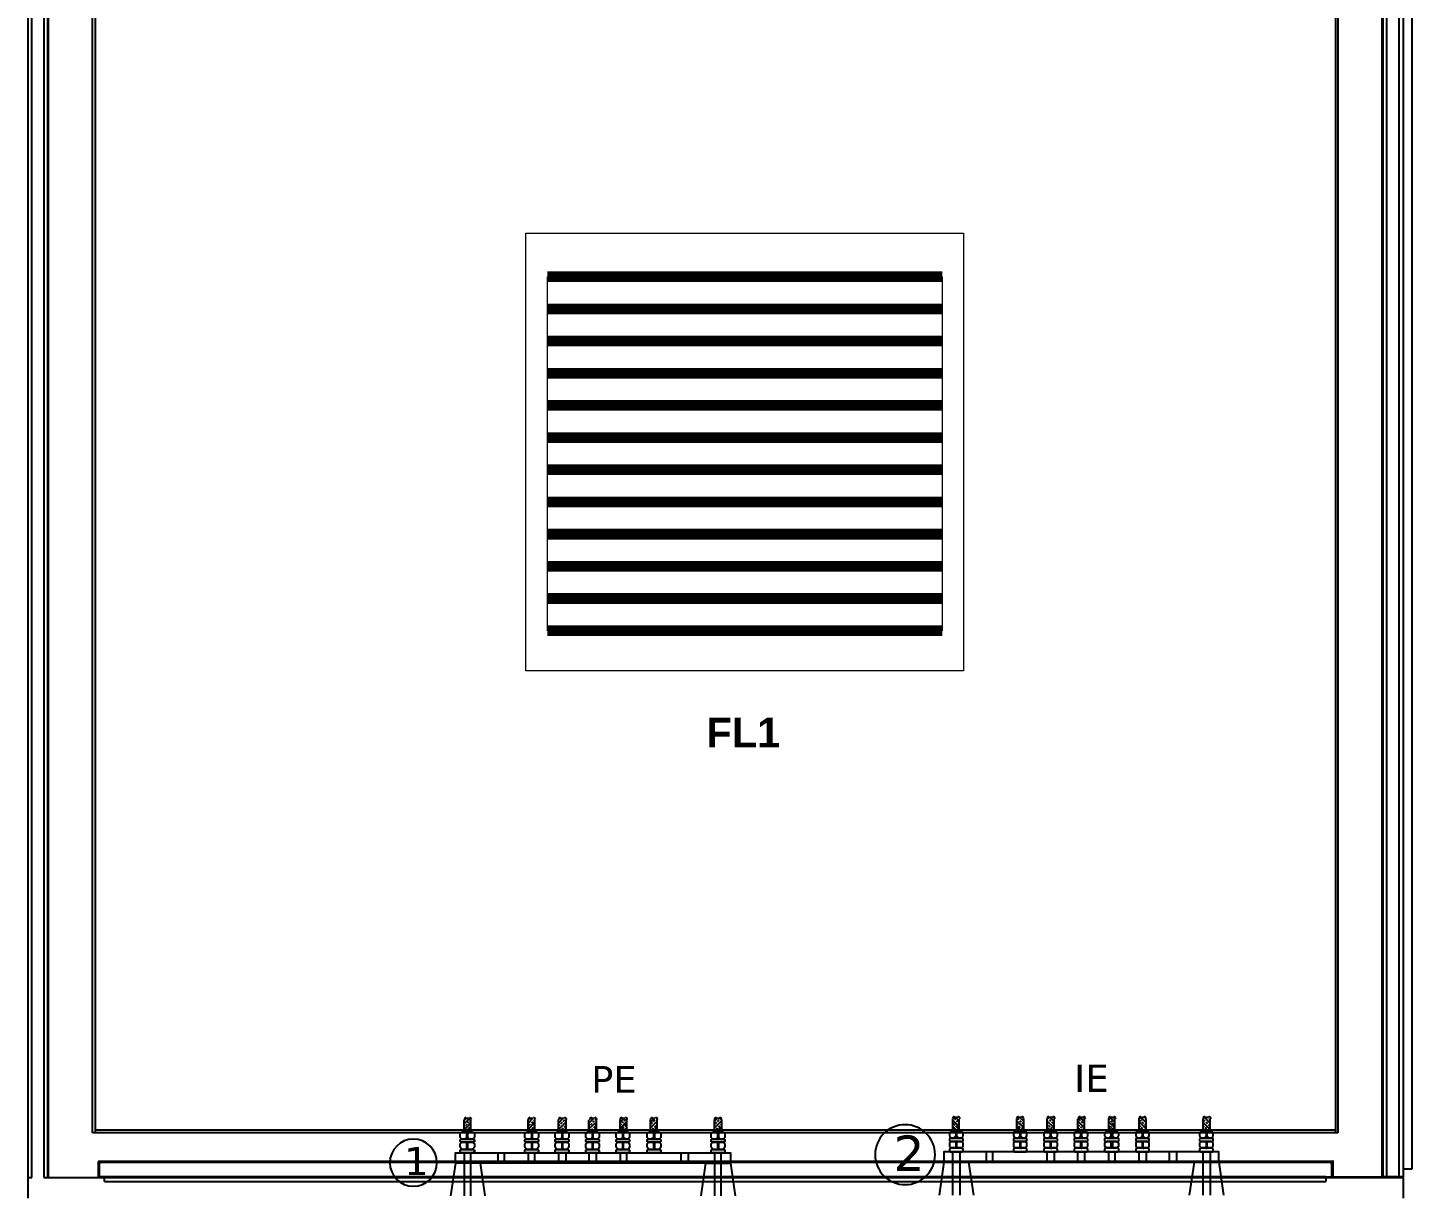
# Model space of a CAD drawing. Header units: inches. Extents: x 100535554 to 201081702, y 63708552 to 127420865.
# Drawn here: x 100541385 to 100541546.3, y 63710211.8 to 63710347.2 of the extents above; entities that cross this region are included whole.
import ezdxf

# ---------------------------------------------------------------- set-up
doc = ezdxf.new("R2010")
doc.units = ezdxf.units.IN
doc.header["$MEASUREMENT"] = 0
doc.styles.add('Arial$101H0', font='arialbd.ttf')
doc.styles.add('Verdana$001H0', font='verdana.ttf')

msp = doc.modelspace()

# ---------------------------------------------------------------- linework, layer by layer
at = {"color": 7, "linetype": 'Continuous', "lineweight": -2, "true_color": 0x000007}
for p, q in [((100541384.968, 63710611.428), (100541384.968, 63710210.769)), ((100541545.25, 63710213.283), (100541545.25, 63710611.428)), ((100541385.434, 63710213.19), (100541385.434, 63710609.007)), ((100541386.831, 63710609.007), (100541386.831, 63710213.19)), ((100541387.296, 63710213.19), (100541387.296, 63710609.007)), ((100541387.389, 63710213.19), (100541387.389, 63710609.007)), ((100541542.736, 63710609.007), (100541542.736, 63710213.283)), ((100541542.829, 63710609.007), (100541542.829, 63710213.283)), ((100541543.295, 63710213.283), (100541543.295, 63710609.007)), ((100541544.692, 63710609.007), (100541544.692, 63710213.283)), ((100541546.275, 63710214.215), (100541546.275, 63710607.982)), ((100541392.512, 63710218.406), (100541392.512, 63710603.791)), ((100541392.884, 63710218.406), (100541392.884, 63710603.791)), ((100541537.334, 63710603.791), (100541537.334, 63710218.406)), ((100541537.613, 63710603.791), (100541537.613, 63710218.406)), ((100541435.819, 63710219.43), (100541436.471, 63710220.082)), ((100541435.819, 63710218.499), (100541435.819, 63710219.896)), ((100541435.819, 63710219.803), (100541435.819, 63710219.803)), ((100541435.819, 63710218.685), (100541436.564, 63710219.523)), ((100541435.819, 63710219.058), (100541435.912, 63710219.151)), ((100541435.912, 63710219.896), (100541436.098, 63710220.082)), ((100541436.005, 63710220.082), (100541436.377, 63710220.082)), ((100541436.005, 63710219.244), (100541436.191, 63710219.43)), ((100541436.284, 63710219.523), (100541436.377, 63710219.71)), ((100541436.284, 63710218.871), (100541436.471, 63710219.058)), ((100541436.471, 63710219.803), (100541436.564, 63710219.896)), ((100541436.564, 63710219.896), (100541436.564, 63710218.499)), ((100541443.269, 63710219.523), (100541443.828, 63710220.082)), ((100541443.269, 63710219.896), (100541443.456, 63710220.082)), ((100541443.269, 63710218.499), (100541443.269, 63710219.896)), ((100541443.269, 63710218.778), (100541444.014, 63710219.616)), ((100541443.269, 63710219.151), (100541443.269, 63710219.151)), ((100541443.362, 63710219.244), (100541443.549, 63710219.43)), ((100541443.456, 63710220.082), (100541443.828, 63710220.082)), ((100541443.642, 63710219.523), (100541443.828, 63710219.71)), ((100541443.735, 63710218.871), (100541443.921, 63710219.058)), ((100541443.921, 63710219.803), (100541444.014, 63710219.896)), ((100541444.014, 63710219.896), (100541444.014, 63710218.499)), ((100541444.014, 63710219.151), (100541444.014, 63710219.244)), ((100541446.808, 63710219.523), (100541447.367, 63710220.082)), ((100541446.808, 63710219.896), (100541446.902, 63710219.989)), ((100541446.808, 63710218.499), (100541446.808, 63710219.896)), ((100541446.808, 63710218.778), (100541447.647, 63710219.616)), ((100541446.808, 63710219.151), (100541446.995, 63710219.337)), ((100541446.995, 63710220.082), (100541446.995, 63710220.082)), ((100541446.995, 63710220.082), (100541447.46, 63710220.082)), ((100541447.088, 63710219.43), (100541447.274, 63710219.616)), ((100541447.181, 63710218.778), (100541447.367, 63710218.965)), ((100541447.367, 63710219.71), (100541447.553, 63710219.896)), ((100541447.46, 63710219.058), (100541447.647, 63710219.244)), ((100541447.647, 63710219.896), (100541447.647, 63710218.499)), ((100541450.347, 63710219.523), (100541450.906, 63710220.082)), ((100541450.347, 63710218.499), (100541450.347, 63710219.896)), ((100541450.347, 63710218.871), (100541451.186, 63710219.616)), ((100541450.347, 63710219.244), (100541450.441, 63710219.244)), ((100541450.441, 63710219.989), (100541450.534, 63710220.082)), ((100541450.534, 63710219.337), (100541450.72, 63710219.523)), ((100541450.627, 63710220.082), (100541450.999, 63710220.082)), ((100541450.72, 63710218.499), (100541451.186, 63710218.965)), ((100541450.813, 63710219.616), (100541450.999, 63710219.803)), ((100541450.906, 63710218.965), (100541451.093, 63710219.151)), ((100541451.093, 63710219.896), (100541451.186, 63710219.989)), ((100541451.093, 63710219.244), (100541451.186, 63710219.337)), ((100541451.186, 63710219.896), (100541451.186, 63710218.499)), ((100541453.98, 63710219.616), (100541454.445, 63710220.082)), ((100541453.98, 63710219.989), (100541454.073, 63710220.082)), ((100541453.98, 63710218.499), (100541453.98, 63710219.896)), ((100541453.98, 63710218.871), (100541454.725, 63710219.71)), ((100541453.98, 63710219.244), (100541454.166, 63710219.43)), ((100541454.166, 63710220.082), (100541454.538, 63710220.082)), ((100541454.259, 63710219.523), (100541454.352, 63710219.71)), ((100541454.259, 63710218.871), (100541454.445, 63710219.058)), ((100541454.259, 63710218.499), (100541454.725, 63710218.965)), ((100541454.445, 63710219.803), (100541454.632, 63710219.989)), ((100541454.538, 63710219.151), (100541454.725, 63710219.337)), ((100541454.725, 63710219.896), (100541454.725, 63710218.499)), ((100541457.519, 63710219.616), (100541457.984, 63710220.082)), ((100541457.519, 63710218.499), (100541457.519, 63710219.896)), ((100541457.519, 63710218.965), (100541458.264, 63710219.71)), ((100541457.519, 63710219.244), (100541457.519, 63710219.337)), ((100541457.612, 63710219.43), (100541457.798, 63710219.616)), ((100541457.705, 63710220.082), (100541458.078, 63710220.082)), ((100541457.705, 63710218.778), (100541457.891, 63710218.965)), ((100541457.798, 63710218.499), (100541458.264, 63710219.058)), ((100541457.891, 63710219.71), (100541458.078, 63710219.896)), ((100541457.984, 63710219.058), (100541458.171, 63710219.244)), ((100541458.171, 63710219.989), (100541458.264, 63710219.989)), ((100541458.264, 63710219.896), (100541458.264, 63710218.499)), ((100541458.264, 63710219.337), (100541458.264, 63710219.337)), ((100541464.969, 63710219.71), (100541465.342, 63710220.082)), ((100541464.969, 63710218.499), (100541464.969, 63710219.896)), ((100541464.969, 63710218.965), (100541465.808, 63710219.803)), ((100541464.969, 63710219.337), (100541464.969, 63710219.337)), ((100541465.063, 63710219.43), (100541465.249, 63710219.616)), ((100541465.156, 63710220.082), (100541465.528, 63710220.082)), ((100541465.156, 63710218.499), (100541465.808, 63710219.058)), ((100541465.156, 63710218.778), (100541465.342, 63710218.965)), ((100541465.342, 63710219.71), (100541465.528, 63710219.896)), ((100541465.435, 63710219.058), (100541465.621, 63710219.244)), ((100541465.621, 63710219.989), (100541465.714, 63710220.082)), ((100541465.714, 63710219.337), (100541465.808, 63710219.43)), ((100541465.808, 63710219.896), (100541465.808, 63710218.499)), ((100541492.723, 63710219.989), (100541492.723, 63710218.592)), ((100541493.468, 63710219.058), (100541492.723, 63710219.896)), ((100541493.282, 63710218.592), (100541492.723, 63710219.151)), ((100541493.003, 63710219.244), (100541492.816, 63710219.43)), ((100541493.282, 63710220.175), (100541492.909, 63710220.175)), ((100541493.096, 63710219.896), (100541492.909, 63710220.082)), ((100541493.468, 63710219.803), (100541493.096, 63710220.175)), ((100541493.282, 63710219.616), (100541493.189, 63710219.803)), ((100541493.468, 63710219.43), (100541493.375, 63710219.523)), ((100541493.468, 63710218.592), (100541493.468, 63710219.989)), ((100541500.174, 63710219.989), (100541500.174, 63710218.592)), ((100541501.012, 63710219.058), (100541500.174, 63710219.803)), ((100541500.36, 63710219.244), (100541500.174, 63710219.43)), ((100541500.733, 63710218.592), (100541500.174, 63710219.151)), ((100541500.453, 63710219.896), (100541500.267, 63710220.082)), ((100541500.733, 63710220.175), (100541500.36, 63710220.175)), ((100541500.639, 63710218.965), (100541500.453, 63710219.151)), ((100541501.012, 63710219.71), (100541500.546, 63710220.175)), ((100541500.733, 63710219.616), (100541500.546, 63710219.803)), ((100541500.919, 63710218.778), (100541500.733, 63710218.965)), ((100541501.012, 63710219.43), (100541500.826, 63710219.523)), ((100541501.012, 63710218.592), (100541501.012, 63710219.989)), ((100541503.713, 63710219.989), (100541503.713, 63710218.592)), ((100541504.551, 63710218.965), (100541503.713, 63710219.803)), ((100541503.806, 63710219.337), (100541503.713, 63710219.43)), ((100541504.272, 63710218.592), (100541503.713, 63710219.058)), ((100541503.899, 63710219.989), (100541503.806, 63710220.082)), ((100541504.365, 63710220.175), (100541503.899, 63710220.175)), ((100541504.085, 63710219.058), (100541503.899, 63710219.244)), ((100541504.179, 63710219.71), (100541503.992, 63710219.896)), ((100541504.551, 63710219.71), (100541504.085, 63710220.175)), ((100541504.365, 63710218.871), (100541504.179, 63710218.965)), ((100541504.458, 63710219.43), (100541504.272, 63710219.616)), ((100541504.551, 63710220.082), (100541504.458, 63710220.175)), ((100541504.551, 63710218.592), (100541504.551, 63710219.989)), ((100541504.551, 63710219.337), (100541504.551, 63710219.337)), ((100541507.252, 63710219.989), (100541507.252, 63710218.592)), ((100541508.09, 63710218.965), (100541507.252, 63710219.803)), ((100541507.718, 63710218.592), (100541507.252, 63710219.058)), ((100541507.345, 63710220.082), (100541507.345, 63710220.082)), ((100541507.531, 63710219.151), (100541507.345, 63710219.337)), ((100541507.624, 63710219.803), (100541507.438, 63710219.989)), ((100541508.09, 63710219.71), (100541507.531, 63710220.175)), ((100541507.904, 63710220.175), (100541507.531, 63710220.175)), ((100541507.811, 63710218.965), (100541507.624, 63710219.058)), ((100541507.904, 63710219.523), (100541507.718, 63710219.71)), ((100541507.997, 63710220.175), (100541507.904, 63710220.175)), ((100541508.09, 63710219.337), (100541507.997, 63710219.43)), ((100541508.09, 63710219.989), (100541508.09, 63710220.082)), ((100541508.09, 63710218.592), (100541508.09, 63710219.989)), ((100541511.07, 63710219.896), (100541510.884, 63710220.082)), ((100541510.884, 63710219.989), (100541510.884, 63710218.592)), ((100541511.629, 63710218.965), (100541510.884, 63710219.71)), ((100541510.977, 63710219.244), (100541510.884, 63710219.337)), ((100541511.257, 63710218.592), (100541510.884, 63710219.058)), ((100541511.629, 63710219.616), (100541511.07, 63710220.175)), ((100541511.443, 63710220.175), (100541511.07, 63710220.175)), ((100541511.257, 63710218.965), (100541511.07, 63710219.151)), ((100541511.35, 63710219.616), (100541511.164, 63710219.803)), ((100541511.536, 63710219.337), (100541511.35, 63710219.523)), ((100541511.443, 63710218.778), (100541511.35, 63710218.965)), ((100541511.629, 63710219.989), (100541511.443, 63710220.175)), ((100541511.629, 63710218.592), (100541511.629, 63710219.989)), ((100541514.516, 63710219.989), (100541514.423, 63710220.082)), ((100541514.423, 63710219.989), (100541514.423, 63710218.592)), ((100541515.261, 63710218.871), (100541514.423, 63710219.71)), ((100541514.796, 63710218.592), (100541514.423, 63710218.965)), ((100541514.609, 63710219.058), (100541514.516, 63710219.244)), ((100541515.261, 63710219.616), (100541514.609, 63710220.175)), ((100541514.982, 63710220.175), (100541514.609, 63710220.175)), ((100541514.703, 63710219.71), (100541514.609, 63710219.896)), ((100541514.889, 63710218.871), (100541514.703, 63710218.965)), ((100541514.982, 63710219.43), (100541514.796, 63710219.616)), ((100541515.075, 63710220.082), (100541514.982, 63710220.175)), ((100541515.261, 63710219.244), (100541515.075, 63710219.337)), ((100541515.261, 63710219.989), (100541515.168, 63710219.989)), ((100541515.261, 63710218.592), (100541515.261, 63710219.989)), ((100541521.874, 63710219.989), (100541521.874, 63710218.592)), ((100541522.712, 63710218.778), (100541521.874, 63710219.616)), ((100541522.06, 63710219.058), (100541521.874, 63710219.244)), ((100541522.153, 63710219.71), (100541521.967, 63710219.896)), ((100541522.712, 63710219.523), (100541522.06, 63710220.175)), ((100541522.526, 63710220.175), (100541522.06, 63710220.175)), ((100541522.34, 63710218.871), (100541522.153, 63710218.965)), ((100541522.433, 63710219.43), (100541522.246, 63710219.616)), ((100541522.526, 63710220.082), (100541522.34, 63710220.175)), ((100541522.712, 63710219.151), (100541522.526, 63710219.337)), ((100541522.712, 63710219.896), (100541522.619, 63710219.989)), ((100541522.712, 63710218.592), (100541522.712, 63710219.989)), ((100541393.909, 63710218.406), (100541392.512, 63710218.406)), ((100541537.334, 63710218.685), (100541392.884, 63710218.685)), ((100541536.216, 63710218.406), (100541393.909, 63710218.406)), ((100541435.353, 63710218.313), (100541435.539, 63710218.499)), ((100541435.353, 63710217.847), (100541435.353, 63710218.313)), ((100541435.539, 63710217.661), (100541435.353, 63710217.847)), ((100541435.539, 63710218.499), (100541436.75, 63710218.499)), ((100541436.75, 63710217.661), (100541435.539, 63710217.661)), ((100541435.912, 63710218.499), (100541436.005, 63710218.592)), ((100541435.912, 63710218.499), (100541436.098, 63710218.313)), ((100541435.912, 63710217.661), (100541436.098, 63710217.847)), ((100541436.098, 63710218.685), (100541436.284, 63710218.778)), ((100541436.098, 63710218.499), (100541436.098, 63710217.661)), ((100541436.098, 63710217.288), (100541436.098, 63710216.45)), ((100541436.191, 63710218.499), (100541436.191, 63710217.661)), ((100541436.471, 63710218.499), (100541436.191, 63710218.313)), ((100541436.471, 63710217.661), (100541436.191, 63710217.847)), ((100541436.191, 63710217.288), (100541436.191, 63710216.45)), ((100541436.284, 63710218.499), (100541436.564, 63710218.778)), ((100541436.75, 63710218.499), (100541437.029, 63710218.313)), ((100541437.029, 63710217.847), (100541436.75, 63710217.661)), ((100541437.029, 63710218.313), (100541437.029, 63710217.847)), ((100541442.897, 63710218.313), (100541443.083, 63710218.499)), ((100541442.897, 63710217.847), (100541442.897, 63710218.313)), ((100541443.083, 63710217.661), (100541442.897, 63710217.847)), ((100541443.083, 63710218.499), (100541444.294, 63710218.499)), ((100541444.294, 63710217.661), (100541443.083, 63710217.661)), ((100541443.362, 63710218.499), (100541443.362, 63710218.592)), ((100541443.456, 63710218.685), (100541443.642, 63710218.778)), ((100541443.456, 63710218.499), (100541443.642, 63710218.313)), ((100541443.456, 63710217.661), (100541443.642, 63710217.847)), ((100541443.642, 63710218.499), (100541444.014, 63710218.871)), ((100541443.642, 63710218.499), (100541443.642, 63710217.661)), ((100541443.642, 63710217.288), (100541443.642, 63710216.45)), ((100541443.735, 63710218.499), (100541443.735, 63710217.661)), ((100541443.921, 63710218.499), (100541443.735, 63710218.313)), ((100541443.921, 63710217.661), (100541443.735, 63710217.847)), ((100541443.735, 63710217.288), (100541443.735, 63710216.45)), ((100541444.294, 63710218.499), (100541444.48, 63710218.313)), ((100541444.48, 63710217.847), (100541444.294, 63710217.661)), ((100541444.48, 63710218.313), (100541444.48, 63710217.847)), ((100541446.436, 63710218.313), (100541446.622, 63710218.499)), ((100541446.436, 63710217.847), (100541446.436, 63710218.313)), ((100541446.622, 63710217.661), (100541446.436, 63710217.847)), ((100541446.622, 63710218.499), (100541447.833, 63710218.499)), ((100541447.833, 63710217.661), (100541446.622, 63710217.661)), ((100541446.902, 63710218.592), (100541447.088, 63710218.685)), ((100541446.995, 63710218.499), (100541447.181, 63710218.313)), ((100541446.995, 63710217.661), (100541447.181, 63710217.847)), ((100541447.181, 63710218.499), (100541447.647, 63710218.871)), ((100541447.181, 63710218.499), (100541447.181, 63710217.661)), ((100541447.181, 63710217.288), (100541447.181, 63710216.45)), ((100541447.274, 63710218.499), (100541447.274, 63710217.661)), ((100541447.46, 63710218.499), (100541447.274, 63710218.313)), ((100541447.46, 63710217.661), (100541447.274, 63710217.847)), ((100541447.274, 63710217.288), (100541447.274, 63710216.45)), ((100541447.553, 63710218.499), (100541447.647, 63710218.592)), ((100541447.833, 63710218.499), (100541448.019, 63710218.313)), ((100541448.019, 63710217.847), (100541447.833, 63710217.661)), ((100541448.019, 63710218.313), (100541448.019, 63710217.847)), ((100541449.975, 63710218.313), (100541450.161, 63710218.499)), ((100541449.975, 63710217.847), (100541449.975, 63710218.313)), ((100541450.161, 63710217.661), (100541449.975, 63710217.847)), ((100541450.161, 63710218.499), (100541451.372, 63710218.499)), ((100541451.372, 63710217.661), (100541450.161, 63710217.661)), ((100541450.347, 63710218.499), (100541450.534, 63710218.685)), ((100541450.534, 63710218.499), (100541450.72, 63710218.313)), ((100541450.534, 63710217.661), (100541450.72, 63710217.847)), ((100541450.627, 63710218.685), (100541450.813, 63710218.871)), ((100541450.72, 63710218.499), (100541450.72, 63710217.661)), ((100541450.72, 63710217.288), (100541450.72, 63710216.45)), ((100541450.813, 63710218.499), (100541450.813, 63710217.661)), ((100541450.999, 63710218.499), (100541450.813, 63710218.313)), ((100541450.999, 63710217.661), (100541450.813, 63710217.847)), ((100541450.813, 63710217.288), (100541450.813, 63710216.45)), ((100541451.093, 63710218.499), (100541451.093, 63710218.592)), ((100541451.372, 63710218.499), (100541451.558, 63710218.313)), ((100541451.558, 63710217.847), (100541451.372, 63710217.661)), ((100541451.558, 63710218.313), (100541451.558, 63710217.847)), ((100541453.514, 63710218.313), (100541453.7, 63710218.499)), ((100541453.514, 63710217.847), (100541453.514, 63710218.313)), ((100541453.7, 63710217.661), (100541453.514, 63710217.847)), ((100541453.7, 63710218.499), (100541454.911, 63710218.499)), ((100541454.911, 63710217.661), (100541453.7, 63710217.661)), ((100541453.98, 63710218.499), (100541453.98, 63710218.592)), ((100541454.073, 63710218.685), (100541454.259, 63710218.778)), ((100541454.073, 63710218.499), (100541454.259, 63710218.313)), ((100541454.073, 63710217.661), (100541454.259, 63710217.847)), ((100541454.259, 63710218.499), (100541454.259, 63710217.661)), ((100541454.259, 63710217.288), (100541454.259, 63710216.45)), ((100541454.352, 63710218.499), (100541454.352, 63710217.661)), ((100541454.632, 63710218.499), (100541454.352, 63710218.313)), ((100541454.632, 63710217.661), (100541454.352, 63710217.847)), ((100541454.352, 63710217.288), (100541454.352, 63710216.45)), ((100541454.632, 63710218.592), (100541454.725, 63710218.592)), ((100541454.911, 63710218.499), (100541455.097, 63710218.313)), ((100541455.097, 63710217.847), (100541454.911, 63710217.661)), ((100541455.097, 63710218.313), (100541455.097, 63710217.847)), ((100541457.146, 63710218.313), (100541457.332, 63710218.499)), ((100541457.146, 63710217.847), (100541457.146, 63710218.313)), ((100541457.332, 63710217.661), (100541457.146, 63710217.847)), ((100541457.332, 63710218.499), (100541458.543, 63710218.499)), ((100541458.543, 63710217.661), (100541457.332, 63710217.661)), ((100541457.519, 63710218.592), (100541457.612, 63710218.685)), ((100541457.612, 63710218.499), (100541457.891, 63710218.313)), ((100541457.612, 63710217.661), (100541457.891, 63710217.847)), ((100541457.891, 63710218.499), (100541457.891, 63710217.661)), ((100541457.891, 63710217.288), (100541457.891, 63710216.45)), ((100541457.984, 63710218.499), (100541457.984, 63710217.661)), ((100541458.171, 63710218.499), (100541457.984, 63710218.313)), ((100541458.171, 63710217.661), (100541457.984, 63710217.847)), ((100541457.984, 63710217.288), (100541457.984, 63710216.45)), ((100541458.078, 63710218.499), (100541458.264, 63710218.685)), ((100541458.543, 63710218.499), (100541458.729, 63710218.313)), ((100541458.729, 63710217.847), (100541458.543, 63710217.661)), ((100541458.729, 63710218.313), (100541458.729, 63710217.847)), ((100541464.597, 63710218.313), (100541464.783, 63710218.499)), ((100541464.597, 63710217.847), (100541464.597, 63710218.313)), ((100541464.783, 63710217.661), (100541464.597, 63710217.847)), ((100541464.783, 63710218.499), (100541465.994, 63710218.499)), ((100541465.994, 63710217.661), (100541464.783, 63710217.661)), ((100541464.969, 63710218.592), (100541465.063, 63710218.685)), ((100541465.156, 63710218.499), (100541465.342, 63710218.313)), ((100541465.156, 63710217.661), (100541465.342, 63710217.847)), ((100541465.342, 63710218.499), (100541465.342, 63710217.661)), ((100541465.342, 63710217.288), (100541465.342, 63710216.45)), ((100541465.435, 63710218.499), (100541465.435, 63710217.661)), ((100541465.621, 63710218.499), (100541465.435, 63710218.313)), ((100541465.621, 63710217.661), (100541465.435, 63710217.847)), ((100541465.435, 63710217.288), (100541465.435, 63710216.45)), ((100541465.528, 63710218.499), (100541465.714, 63710218.685)), ((100541465.994, 63710218.499), (100541466.18, 63710218.313)), ((100541466.18, 63710217.847), (100541465.994, 63710217.661)), ((100541466.18, 63710218.313), (100541466.18, 63710217.847)), ((100541492.537, 63710218.592), (100541492.351, 63710218.406)), ((100541492.351, 63710218.406), (100541492.351, 63710218.033)), ((100541492.351, 63710218.033), (100541492.537, 63710217.754)), ((100541493.748, 63710218.592), (100541492.537, 63710218.592)), ((100541492.537, 63710217.754), (100541493.748, 63710217.754)), ((100541492.909, 63710218.685), (100541492.723, 63710218.871)), ((100541492.816, 63710218.592), (100541493.096, 63710218.406)), ((100541492.816, 63710217.754), (100541493.096, 63710218.033)), ((100541493.096, 63710218.592), (100541493.096, 63710217.754)), ((100541493.096, 63710217.381), (100541493.096, 63710216.636)), ((100541493.189, 63710218.592), (100541493.189, 63710217.754)), ((100541493.375, 63710218.592), (100541493.189, 63710218.406)), ((100541493.375, 63710217.754), (100541493.189, 63710218.033)), ((100541493.189, 63710217.381), (100541493.189, 63710216.636)), ((100541493.934, 63710218.406), (100541493.748, 63710218.592)), ((100541493.748, 63710217.754), (100541493.934, 63710218.033)), ((100541493.934, 63710218.033), (100541493.934, 63710218.406)), ((100541499.988, 63710218.592), (100541499.801, 63710218.406)), ((100541499.801, 63710218.406), (100541499.801, 63710218.033)), ((100541499.801, 63710218.033), (100541499.988, 63710217.754)), ((100541501.198, 63710218.592), (100541499.988, 63710218.592)), ((100541499.988, 63710217.754), (100541501.198, 63710217.754)), ((100541500.267, 63710218.685), (100541500.174, 63710218.778)), ((100541500.36, 63710218.592), (100541500.546, 63710218.406)), ((100541500.36, 63710217.754), (100541500.546, 63710218.033)), ((100541500.546, 63710218.592), (100541500.546, 63710217.754)), ((100541500.546, 63710217.381), (100541500.546, 63710216.636)), ((100541500.639, 63710218.592), (100541500.639, 63710217.754)), ((100541500.826, 63710218.592), (100541500.639, 63710218.406)), ((100541500.826, 63710217.754), (100541500.639, 63710218.033)), ((100541500.639, 63710217.381), (100541500.639, 63710216.636)), ((100541501.385, 63710218.406), (100541501.198, 63710218.592)), ((100541501.198, 63710217.754), (100541501.385, 63710218.033)), ((100541501.385, 63710218.033), (100541501.385, 63710218.406)), ((100541503.527, 63710218.592), (100541503.34, 63710218.406)), ((100541503.34, 63710218.406), (100541503.34, 63710218.033)), ((100541503.34, 63710218.033), (100541503.527, 63710217.754)), ((100541504.737, 63710218.592), (100541503.527, 63710218.592)), ((100541503.527, 63710217.754), (100541504.737, 63710217.754)), ((100541503.899, 63710218.592), (100541503.806, 63710218.685)), ((100541503.899, 63710218.592), (100541504.085, 63710218.406)), ((100541503.899, 63710217.754), (100541504.085, 63710218.033)), ((100541504.085, 63710218.592), (100541504.085, 63710217.754)), ((100541504.085, 63710217.381), (100541504.085, 63710216.636)), ((100541504.179, 63710218.592), (100541504.179, 63710217.754)), ((100541504.365, 63710218.592), (100541504.179, 63710218.406)), ((100541504.365, 63710217.754), (100541504.179, 63710218.033)), ((100541504.179, 63710217.381), (100541504.179, 63710216.636)), ((100541504.551, 63710218.685), (100541504.458, 63710218.778)), ((100541504.924, 63710218.406), (100541504.737, 63710218.592)), ((100541504.737, 63710217.754), (100541504.924, 63710218.033)), ((100541504.924, 63710218.033), (100541504.924, 63710218.406)), ((100541507.066, 63710218.592), (100541506.879, 63710218.406)), ((100541506.879, 63710218.406), (100541506.879, 63710218.033)), ((100541506.879, 63710218.033), (100541507.066, 63710217.754)), ((100541508.276, 63710218.592), (100541507.066, 63710218.592)), ((100541507.066, 63710217.754), (100541508.276, 63710217.754)), ((100541507.438, 63710218.592), (100541507.252, 63710218.685)), ((100541507.438, 63710218.592), (100541507.624, 63710218.406)), ((100541507.438, 63710217.754), (100541507.624, 63710218.033)), ((100541507.624, 63710218.592), (100541507.624, 63710217.754)), ((100541507.624, 63710217.381), (100541507.624, 63710216.636)), ((100541507.718, 63710218.592), (100541507.718, 63710217.754)), ((100541507.904, 63710218.592), (100541507.718, 63710218.406)), ((100541507.904, 63710217.754), (100541507.718, 63710218.033)), ((100541507.718, 63710217.381), (100541507.718, 63710216.636)), ((100541508.09, 63710218.685), (100541507.904, 63710218.871)), ((100541508.463, 63710218.406), (100541508.276, 63710218.592)), ((100541508.276, 63710217.754), (100541508.463, 63710218.033)), ((100541508.463, 63710218.033), (100541508.463, 63710218.406)), ((100541510.698, 63710218.592), (100541510.418, 63710218.406)), ((100541510.418, 63710218.406), (100541510.418, 63710218.033)), ((100541510.418, 63710218.033), (100541510.698, 63710217.754)), ((100541511.815, 63710218.592), (100541510.698, 63710218.592)), ((100541510.698, 63710217.754), (100541511.815, 63710217.754)), ((100541510.884, 63710218.685), (100541510.884, 63710218.685)), ((100541510.977, 63710218.592), (100541511.164, 63710218.406)), ((100541510.977, 63710217.754), (100541511.164, 63710218.033)), ((100541511.164, 63710218.592), (100541511.164, 63710217.754)), ((100541511.164, 63710217.381), (100541511.164, 63710216.636)), ((100541511.35, 63710218.592), (100541511.35, 63710217.754)), ((100541511.536, 63710218.592), (100541511.35, 63710218.406)), ((100541511.536, 63710217.754), (100541511.35, 63710218.033)), ((100541511.35, 63710217.381), (100541511.35, 63710216.636)), ((100541511.629, 63710218.592), (100541511.536, 63710218.685)), ((100541512.095, 63710218.406), (100541511.815, 63710218.592)), ((100541511.815, 63710217.754), (100541512.095, 63710218.033)), ((100541512.095, 63710218.033), (100541512.095, 63710218.406)), ((100541514.237, 63710218.592), (100541514.051, 63710218.406)), ((100541514.051, 63710218.406), (100541514.051, 63710218.033)), ((100541514.051, 63710218.033), (100541514.237, 63710217.754)), ((100541515.448, 63710218.592), (100541514.237, 63710218.592)), ((100541514.237, 63710217.754), (100541515.448, 63710217.754)), ((100541514.423, 63710218.592), (100541514.423, 63710218.592)), ((100541514.609, 63710218.592), (100541514.796, 63710218.406)), ((100541514.609, 63710217.754), (100541514.796, 63710218.033)), ((100541514.796, 63710218.592), (100541514.796, 63710217.754)), ((100541514.796, 63710217.381), (100541514.796, 63710216.636)), ((100541514.889, 63710218.592), (100541514.889, 63710217.754)), ((100541515.075, 63710218.592), (100541514.889, 63710218.406)), ((100541515.075, 63710217.754), (100541514.889, 63710218.033)), ((100541514.889, 63710217.381), (100541514.889, 63710216.636)), ((100541515.168, 63710218.592), (100541514.982, 63710218.778)), ((100541515.634, 63710218.406), (100541515.448, 63710218.592)), ((100541515.448, 63710217.754), (100541515.634, 63710218.033)), ((100541515.634, 63710218.033), (100541515.634, 63710218.406)), ((100541521.688, 63710218.592), (100541521.501, 63710218.406)), ((100541521.501, 63710218.406), (100541521.501, 63710218.033)), ((100541521.501, 63710218.033), (100541521.688, 63710217.754)), ((100541522.898, 63710218.592), (100541521.688, 63710218.592)), ((100541521.688, 63710217.754), (100541522.898, 63710217.754)), ((100541522.246, 63710218.592), (100541521.874, 63710218.871)), ((100541522.06, 63710218.592), (100541522.246, 63710218.406)), ((100541522.06, 63710217.754), (100541522.246, 63710218.033)), ((100541522.246, 63710218.592), (100541522.246, 63710217.754)), ((100541522.246, 63710217.381), (100541522.246, 63710216.636)), ((100541522.34, 63710218.592), (100541522.34, 63710217.754)), ((100541522.526, 63710218.592), (100541522.34, 63710218.406)), ((100541522.526, 63710217.754), (100541522.34, 63710218.033)), ((100541522.34, 63710217.381), (100541522.34, 63710216.636)), ((100541522.526, 63710218.592), (100541522.433, 63710218.778)), ((100541523.085, 63710218.406), (100541522.898, 63710218.592)), ((100541522.898, 63710217.754), (100541523.085, 63710218.033)), ((100541523.085, 63710218.033), (100541523.085, 63710218.406)), ((100541537.613, 63710218.406), (100541536.216, 63710218.406)), ((100541435.819, 63710216.077), (100541435.819, 63710211.048)), ((100541436.098, 63710216.543), (100541436.098, 63710216.45)), ((100541436.191, 63710216.543), (100541436.284, 63710216.45)), ((100541436.564, 63710216.077), (100541436.564, 63710211.048)), ((100541439.73, 63710216.077), (100541439.73, 63710214.867)), ((100541440.475, 63710216.077), (100541440.475, 63710214.867)), ((100541443.269, 63710216.077), (100541443.269, 63710214.867)), ((100541443.642, 63710216.543), (100541443.549, 63710216.45)), ((100541443.735, 63710216.543), (100541443.735, 63710216.45)), ((100541444.014, 63710216.077), (100541444.014, 63710214.867)), ((100541446.808, 63710216.077), (100541446.808, 63710214.867)), ((100541447.181, 63710216.543), (100541447.088, 63710216.45)), ((100541447.274, 63710216.543), (100541447.367, 63710216.45)), ((100541447.647, 63710216.077), (100541447.647, 63710214.867)), ((100541450.347, 63710216.077), (100541450.347, 63710214.867)), ((100541450.72, 63710216.543), (100541450.627, 63710216.45)), ((100541450.813, 63710216.543), (100541450.906, 63710216.45)), ((100541451.186, 63710216.077), (100541451.186, 63710214.867)), ((100541453.98, 63710216.077), (100541453.98, 63710214.867)), ((100541454.259, 63710216.543), (100541454.259, 63710216.45)), ((100541454.352, 63710216.543), (100541454.445, 63710216.45)), ((100541454.725, 63710216.077), (100541454.725, 63710214.867)), ((100541457.891, 63710216.543), (100541457.798, 63710216.45)), ((100541457.984, 63710216.543), (100541457.984, 63710216.45)), ((100541461.058, 63710216.077), (100541461.058, 63710214.867)), ((100541461.896, 63710216.077), (100541461.896, 63710214.867)), ((100541464.969, 63710216.077), (100541464.969, 63710211.048)), ((100541465.342, 63710216.543), (100541465.249, 63710216.45)), ((100541465.435, 63710216.543), (100541465.528, 63710216.45)), ((100541465.714, 63710216.077), (100541465.714, 63710211.048)), ((100541492.723, 63710216.171), (100541492.723, 63710211.141)), ((100541493.096, 63710216.636), (100541493.003, 63710216.543)), ((100541493.189, 63710216.636), (100541493.189, 63710216.543)), ((100541493.561, 63710216.171), (100541493.561, 63710211.141)), ((100541496.635, 63710216.171), (100541496.635, 63710214.96)), ((100541497.38, 63710216.171), (100541497.38, 63710214.96)), ((100541500.546, 63710216.636), (100541500.453, 63710216.543)), ((100541500.639, 63710216.636), (100541500.733, 63710216.543)), ((100541503.713, 63710216.171), (100541503.713, 63710214.96)), ((100541504.085, 63710216.636), (100541503.992, 63710216.543)), ((100541504.179, 63710216.636), (100541504.272, 63710216.543)), ((100541504.551, 63710216.171), (100541504.551, 63710214.96)), ((100541507.252, 63710216.171), (100541507.252, 63710214.96)), ((100541507.624, 63710216.636), (100541507.624, 63710216.543)), ((100541507.718, 63710216.636), (100541507.811, 63710216.543)), ((100541508.09, 63710216.171), (100541508.09, 63710214.96)), ((100541510.884, 63710216.171), (100541510.884, 63710214.96)), ((100541511.164, 63710216.636), (100541511.164, 63710216.543)), ((100541511.35, 63710216.636), (100541511.35, 63710216.543)), ((100541511.629, 63710216.171), (100541511.629, 63710214.96)), ((100541514.423, 63710216.171), (100541514.423, 63710214.96)), ((100541514.796, 63710216.636), (100541514.703, 63710216.543)), ((100541514.889, 63710216.636), (100541514.982, 63710216.543)), ((100541515.261, 63710216.171), (100541515.261, 63710214.96)), ((100541517.962, 63710216.171), (100541517.962, 63710214.96)), ((100541518.8, 63710216.171), (100541518.8, 63710214.96)), ((100541521.874, 63710216.171), (100541521.874, 63710211.141)), ((100541522.246, 63710216.636), (100541522.153, 63710216.543)), ((100541522.34, 63710216.636), (100541522.433, 63710216.543)), ((100541522.712, 63710216.171), (100541522.712, 63710211.141)), ((100541398.472, 63710215.053), (100541393.164, 63710215.053)), ((100541393.164, 63710215.053), (100541393.164, 63710213.283)), ((100541393.164, 63710215.053), (100541393.257, 63710214.96)), ((100541393.257, 63710214.96), (100541398.472, 63710214.96)), ((100541393.257, 63710214.96), (100541393.35, 63710214.774)), ((100541393.35, 63710213.283), (100541393.35, 63710214.774)), ((100541531.746, 63710215.053), (100541398.472, 63710215.053)), ((100541398.472, 63710214.96), (100541531.746, 63710214.96)), ((100541434.794, 63710214.867), (100541434.235, 63710211.048)), ((100541437.681, 63710214.867), (100541434.794, 63710214.867)), ((100541437.681, 63710214.867), (100541438.24, 63710211.048)), ((100541463.945, 63710214.867), (100541463.386, 63710211.048)), ((100541463.945, 63710214.867), (100541466.832, 63710214.867)), ((100541466.832, 63710214.867), (100541467.391, 63710211.048)), ((100541491.699, 63710214.96), (100541491.14, 63710211.141)), ((100541494.586, 63710214.96), (100541491.699, 63710214.96)), ((100541494.586, 63710214.96), (100541495.145, 63710211.141)), ((100541520.849, 63710214.96), (100541520.291, 63710211.141)), ((100541520.849, 63710214.96), (100541523.737, 63710214.96)), ((100541523.737, 63710214.96), (100541524.295, 63710211.141)), ((100541537.055, 63710215.053), (100541531.746, 63710215.053)), ((100541531.746, 63710214.96), (100541536.868, 63710214.96)), ((100541536.868, 63710214.96), (100541536.961, 63710215.053)), ((100541536.868, 63710214.774), (100541536.868, 63710214.96)), ((100541536.868, 63710214.774), (100541536.868, 63710213.283)), ((100541537.055, 63710213.283), (100541537.055, 63710215.053)), ((100541545.25, 63710214.215), (100541546.275, 63710214.215)), ((100541384.968, 63710213.19), (100541385.434, 63710213.19)), ((100541386.831, 63710213.19), (100541545.25, 63710213.19)), ((100541536.216, 63710213.283), (100541393.35, 63710213.283)), ((100541393.909, 63710212.725), (100541393.909, 63710213.19)), ((100541393.909, 63710212.725), (100541536.216, 63710212.725)), ((100541536.216, 63710213.283), (100541542.736, 63710213.283)), ((100541536.216, 63710213.283), (100541536.216, 63710213.283)), ((100541536.216, 63710213.19), (100541536.216, 63710212.725)), ((100541545.25, 63710213.283), (100541542.829, 63710213.283)), ((100541545.25, 63710210.769), (100541545.25, 63710213.19))]:
    msp.add_line(p, q, dxfattribs=at)
at = {"lineweight": 13}
for points in [[(100541494.004, 63710272.213), (100541443.006, 63710272.213), (100541443.006, 63710323.211), (100541494.004, 63710323.211)], [(100541491.504, 63710276.903), (100541445.506, 63710276.903), (100541445.506, 63710318.151), (100541491.504, 63710318.151)]]:
    msp.add_lwpolyline(points, close=True, dxfattribs=at)
at = {"lineweight": 13, "const_width": 1.25}
for points in [[(100541445.506, 63710318.151), (100541491.504, 63710318.151)], [(100541445.506, 63710314.401), (100541491.504, 63710314.401)], [(100541445.506, 63710310.651), (100541491.504, 63710310.651)], [(100541445.506, 63710306.902), (100541491.504, 63710306.902)], [(100541445.506, 63710303.152), (100541491.504, 63710303.152)], [(100541445.506, 63710299.402), (100541491.504, 63710299.402)], [(100541445.506, 63710295.652), (100541491.504, 63710295.652)], [(100541445.506, 63710291.902), (100541491.504, 63710291.902)], [(100541445.506, 63710288.152), (100541491.504, 63710288.152)], [(100541445.506, 63710284.402), (100541491.504, 63710284.402)], [(100541445.506, 63710280.653), (100541491.504, 63710280.653)], [(100541445.506, 63710276.903), (100541491.504, 63710276.903)]]:
    msp.add_lwpolyline(points, dxfattribs=at)
at = {"color": 7, "linetype": 'Continuous', "lineweight": -2, "true_color": 0x000007}
msp.add_lwpolyline([(100541493.468, 63710218.778), (100541493.282, 63710218.965), (100541493.096, 63710219.151)], dxfattribs=at)
for points in [[(100541436.843, 63710217.288), (100541435.446, 63710217.288), (100541435.353, 63710217.381), (100541435.353, 63710217.568), (100541435.446, 63710217.661), (100541436.843, 63710217.661), (100541437.029, 63710217.568), (100541437.029, 63710217.381)], [(100541436.75, 63710216.45), (100541435.539, 63710216.45), (100541435.353, 63710216.729), (100541435.353, 63710217.102), (100541435.539, 63710217.288), (100541436.75, 63710217.288), (100541437.029, 63710217.102), (100541437.029, 63710216.729)], [(100541444.387, 63710217.288), (100541442.99, 63710217.288), (100541442.897, 63710217.381), (100541442.897, 63710217.568), (100541442.99, 63710217.661), (100541444.387, 63710217.661), (100541444.48, 63710217.568), (100541444.48, 63710217.381)], [(100541444.294, 63710216.45), (100541443.083, 63710216.45), (100541442.897, 63710216.729), (100541442.897, 63710217.102), (100541443.083, 63710217.288), (100541444.294, 63710217.288), (100541444.48, 63710217.102), (100541444.48, 63710216.729)], [(100541447.926, 63710217.288), (100541446.529, 63710217.288), (100541446.436, 63710217.381), (100541446.436, 63710217.568), (100541446.529, 63710217.661), (100541447.926, 63710217.661), (100541448.019, 63710217.568), (100541448.019, 63710217.381)], [(100541447.833, 63710216.45), (100541446.622, 63710216.45), (100541446.436, 63710216.729), (100541446.436, 63710217.102), (100541446.622, 63710217.288), (100541447.833, 63710217.288), (100541448.019, 63710217.102), (100541448.019, 63710216.729)], [(100541451.465, 63710217.288), (100541450.068, 63710217.288), (100541449.975, 63710217.381), (100541449.975, 63710217.568), (100541450.068, 63710217.661), (100541451.465, 63710217.661), (100541451.558, 63710217.568), (100541451.558, 63710217.381)], [(100541451.372, 63710216.45), (100541450.161, 63710216.45), (100541449.975, 63710216.729), (100541449.975, 63710217.102), (100541450.161, 63710217.288), (100541451.372, 63710217.288), (100541451.558, 63710217.102), (100541451.558, 63710216.729)], [(100541455.004, 63710217.288), (100541453.607, 63710217.288), (100541453.514, 63710217.381), (100541453.514, 63710217.568), (100541453.607, 63710217.661), (100541455.004, 63710217.661), (100541455.097, 63710217.568), (100541455.097, 63710217.381)], [(100541454.911, 63710216.45), (100541453.7, 63710216.45), (100541453.514, 63710216.729), (100541453.514, 63710217.102), (100541453.7, 63710217.288), (100541454.911, 63710217.288), (100541455.097, 63710217.102), (100541455.097, 63710216.729)], [(100541458.636, 63710217.288), (100541457.239, 63710217.288), (100541457.146, 63710217.381), (100541457.146, 63710217.568), (100541457.239, 63710217.661), (100541458.636, 63710217.661), (100541458.729, 63710217.568), (100541458.729, 63710217.381)], [(100541458.543, 63710216.45), (100541457.332, 63710216.45), (100541457.146, 63710216.729), (100541457.146, 63710217.102), (100541457.332, 63710217.288), (100541458.543, 63710217.288), (100541458.729, 63710217.102), (100541458.729, 63710216.729)], [(100541466.087, 63710217.288), (100541464.69, 63710217.288), (100541464.597, 63710217.381), (100541464.597, 63710217.568), (100541464.69, 63710217.661), (100541466.087, 63710217.661), (100541466.18, 63710217.568), (100541466.18, 63710217.381)], [(100541465.994, 63710216.45), (100541464.783, 63710216.45), (100541464.597, 63710216.729), (100541464.597, 63710217.102), (100541464.783, 63710217.288), (100541465.994, 63710217.288), (100541466.18, 63710217.102), (100541466.18, 63710216.729)], [(100541492.444, 63710217.381), (100541493.841, 63710217.381), (100541493.934, 63710217.474), (100541493.934, 63710217.661), (100541493.841, 63710217.754), (100541492.444, 63710217.754), (100541492.351, 63710217.661), (100541492.351, 63710217.474)], [(100541492.537, 63710216.636), (100541493.748, 63710216.636), (100541493.934, 63710216.822), (100541493.934, 63710217.195), (100541493.748, 63710217.381), (100541492.537, 63710217.381), (100541492.351, 63710217.195), (100541492.351, 63710216.822)], [(100541499.894, 63710217.381), (100541501.291, 63710217.381), (100541501.385, 63710217.474), (100541501.385, 63710217.661), (100541501.291, 63710217.754), (100541499.894, 63710217.754), (100541499.801, 63710217.661), (100541499.801, 63710217.474)], [(100541499.988, 63710216.636), (100541501.198, 63710216.636), (100541501.385, 63710216.822), (100541501.385, 63710217.195), (100541501.198, 63710217.381), (100541499.988, 63710217.381), (100541499.801, 63710217.195), (100541499.801, 63710216.822)], [(100541503.433, 63710217.381), (100541504.83, 63710217.381), (100541504.924, 63710217.474), (100541504.924, 63710217.661), (100541504.83, 63710217.754), (100541503.433, 63710217.754), (100541503.34, 63710217.661), (100541503.34, 63710217.474)], [(100541503.527, 63710216.636), (100541504.737, 63710216.636), (100541504.924, 63710216.822), (100541504.924, 63710217.195), (100541504.737, 63710217.381), (100541503.527, 63710217.381), (100541503.34, 63710217.195), (100541503.34, 63710216.822)], [(100541506.973, 63710217.381), (100541508.37, 63710217.381), (100541508.463, 63710217.474), (100541508.463, 63710217.661), (100541508.37, 63710217.754), (100541506.973, 63710217.754), (100541506.879, 63710217.661), (100541506.879, 63710217.474)], [(100541507.066, 63710216.636), (100541508.276, 63710216.636), (100541508.463, 63710216.822), (100541508.463, 63710217.195), (100541508.276, 63710217.381), (100541507.066, 63710217.381), (100541506.879, 63710217.195), (100541506.879, 63710216.822)], [(100541510.512, 63710217.381), (100541512.002, 63710217.381), (100541512.095, 63710217.474), (100541512.095, 63710217.661), (100541512.002, 63710217.754), (100541510.512, 63710217.754), (100541510.418, 63710217.661), (100541510.418, 63710217.474)], [(100541510.698, 63710216.636), (100541511.815, 63710216.636), (100541512.095, 63710216.822), (100541512.095, 63710217.195), (100541511.815, 63710217.381), (100541510.698, 63710217.381), (100541510.418, 63710217.195), (100541510.418, 63710216.822)], [(100541514.144, 63710217.381), (100541515.541, 63710217.381), (100541515.634, 63710217.474), (100541515.634, 63710217.661), (100541515.541, 63710217.754), (100541514.144, 63710217.754), (100541514.051, 63710217.661), (100541514.051, 63710217.474)], [(100541514.237, 63710216.636), (100541515.448, 63710216.636), (100541515.634, 63710216.822), (100541515.634, 63710217.195), (100541515.448, 63710217.381), (100541514.237, 63710217.381), (100541514.051, 63710217.195), (100541514.051, 63710216.822)], [(100541521.594, 63710217.381), (100541522.991, 63710217.381), (100541523.085, 63710217.474), (100541523.085, 63710217.661), (100541522.991, 63710217.754), (100541521.594, 63710217.754), (100541521.501, 63710217.661), (100541521.501, 63710217.474)], [(100541521.688, 63710216.636), (100541522.898, 63710216.636), (100541523.085, 63710216.822), (100541523.085, 63710217.195), (100541522.898, 63710217.381), (100541521.688, 63710217.381), (100541521.501, 63710217.195), (100541521.501, 63710216.822)], [(100541466.832, 63710214.867), (100541434.794, 63710214.867), (100541434.794, 63710216.077), (100541466.832, 63710216.077)], [(100541436.843, 63710216.077), (100541435.446, 63710216.077), (100541435.353, 63710216.171), (100541435.353, 63710216.357), (100541435.446, 63710216.45), (100541436.843, 63710216.45), (100541437.029, 63710216.357), (100541437.029, 63710216.171)], [(100541444.387, 63710216.077), (100541442.99, 63710216.077), (100541442.897, 63710216.171), (100541442.897, 63710216.357), (100541442.99, 63710216.45), (100541444.387, 63710216.45), (100541444.48, 63710216.357), (100541444.48, 63710216.171)], [(100541447.926, 63710216.077), (100541446.529, 63710216.077), (100541446.436, 63710216.171), (100541446.436, 63710216.357), (100541446.529, 63710216.45), (100541447.926, 63710216.45), (100541448.019, 63710216.357), (100541448.019, 63710216.171)], [(100541451.465, 63710216.077), (100541450.068, 63710216.077), (100541449.975, 63710216.171), (100541449.975, 63710216.357), (100541450.068, 63710216.45), (100541451.465, 63710216.45), (100541451.558, 63710216.357), (100541451.558, 63710216.171)], [(100541455.004, 63710216.077), (100541453.607, 63710216.077), (100541453.514, 63710216.171), (100541453.514, 63710216.357), (100541453.607, 63710216.45), (100541455.004, 63710216.45), (100541455.097, 63710216.357), (100541455.097, 63710216.171)], [(100541458.636, 63710216.077), (100541457.239, 63710216.077), (100541457.146, 63710216.171), (100541457.146, 63710216.357), (100541457.239, 63710216.45), (100541458.636, 63710216.45), (100541458.729, 63710216.357), (100541458.729, 63710216.171)], [(100541466.087, 63710216.077), (100541464.69, 63710216.077), (100541464.597, 63710216.171), (100541464.597, 63710216.357), (100541464.69, 63710216.45), (100541466.087, 63710216.45), (100541466.18, 63710216.357), (100541466.18, 63710216.171)], [(100541491.699, 63710214.96), (100541523.737, 63710214.96), (100541523.737, 63710216.171), (100541491.699, 63710216.171)], [(100541492.444, 63710216.171), (100541493.841, 63710216.171), (100541493.934, 63710216.264), (100541493.934, 63710216.45), (100541493.841, 63710216.636), (100541492.444, 63710216.636), (100541492.351, 63710216.45), (100541492.351, 63710216.264)], [(100541499.894, 63710216.171), (100541501.291, 63710216.171), (100541501.385, 63710216.264), (100541501.385, 63710216.45), (100541501.291, 63710216.636), (100541499.894, 63710216.636), (100541499.801, 63710216.45), (100541499.801, 63710216.264)], [(100541503.433, 63710216.171), (100541504.83, 63710216.171), (100541504.924, 63710216.264), (100541504.924, 63710216.45), (100541504.83, 63710216.636), (100541503.433, 63710216.636), (100541503.34, 63710216.45), (100541503.34, 63710216.264)], [(100541506.973, 63710216.171), (100541508.37, 63710216.171), (100541508.463, 63710216.264), (100541508.463, 63710216.45), (100541508.37, 63710216.636), (100541506.973, 63710216.636), (100541506.879, 63710216.45), (100541506.879, 63710216.264)], [(100541510.512, 63710216.171), (100541512.002, 63710216.171), (100541512.095, 63710216.264), (100541512.095, 63710216.45), (100541512.002, 63710216.636), (100541510.512, 63710216.636), (100541510.418, 63710216.45), (100541510.418, 63710216.264)], [(100541514.144, 63710216.171), (100541515.541, 63710216.171), (100541515.634, 63710216.264), (100541515.634, 63710216.45), (100541515.541, 63710216.636), (100541514.144, 63710216.636), (100541514.051, 63710216.45), (100541514.051, 63710216.264)], [(100541521.594, 63710216.171), (100541522.991, 63710216.171), (100541523.085, 63710216.264), (100541523.085, 63710216.45), (100541522.991, 63710216.636), (100541521.594, 63710216.636), (100541521.501, 63710216.45), (100541521.501, 63710216.264)]]:
    msp.add_lwpolyline(points, close=True, dxfattribs=at)
for points in [[(100541436.052, 63710220.175), (100541435.923, 63710220.175), (100541435.819, 63710220.071), (100541435.819, 63710219.942)], [(100541436.657, 63710219.942), (100541436.657, 63710220.071), (100541436.553, 63710220.175), (100541436.424, 63710220.175)], [(100541443.502, 63710220.175), (100541443.374, 63710220.175), (100541443.269, 63710220.071), (100541443.269, 63710219.942)], [(100541444.108, 63710219.942), (100541444.108, 63710220.071), (100541444.003, 63710220.175), (100541443.875, 63710220.175)], [(100541447.041, 63710220.175), (100541446.913, 63710220.175), (100541446.808, 63710220.071), (100541446.808, 63710219.942)], [(100541447.74, 63710219.942), (100541447.74, 63710220.071), (100541447.636, 63710220.175), (100541447.507, 63710220.175)], [(100541450.673, 63710220.175), (100541450.545, 63710220.175), (100541450.441, 63710220.071), (100541450.441, 63710219.942)], [(100541451.279, 63710219.942), (100541451.279, 63710220.071), (100541451.175, 63710220.175), (100541451.046, 63710220.175)], [(100541454.213, 63710220.175), (100541454.084, 63710220.175), (100541453.98, 63710220.071), (100541453.98, 63710219.942)], [(100541454.818, 63710219.942), (100541454.818, 63710220.071), (100541454.714, 63710220.175), (100541454.585, 63710220.175)], [(100541457.752, 63710220.175), (100541457.623, 63710220.175), (100541457.519, 63710220.071), (100541457.519, 63710219.942)], [(100541458.357, 63710219.942), (100541458.357, 63710220.071), (100541458.253, 63710220.175), (100541458.124, 63710220.175)], [(100541465.202, 63710220.175), (100541465.074, 63710220.175), (100541464.969, 63710220.071), (100541464.969, 63710219.942)], [(100541465.808, 63710219.942), (100541465.808, 63710220.071), (100541465.703, 63710220.175), (100541465.575, 63710220.175)], [(100541487.182, 63710219.337), (100541485.253, 63710219.337), (100541483.689, 63710217.773), (100541483.689, 63710215.845)], [(100541490.674, 63710215.845), (100541490.674, 63710217.773), (100541489.111, 63710219.337), (100541487.182, 63710219.337)], [(100541492.956, 63710220.268), (100541492.827, 63710220.268), (100541492.723, 63710220.164), (100541492.723, 63710220.036)], [(100541493.561, 63710220.036), (100541493.561, 63710220.164), (100541493.457, 63710220.268), (100541493.329, 63710220.268)], [(100541500.407, 63710220.268), (100541500.278, 63710220.268), (100541500.174, 63710220.164), (100541500.174, 63710220.036)], [(100541501.012, 63710220.036), (100541501.012, 63710220.164), (100541500.908, 63710220.268), (100541500.779, 63710220.268)], [(100541503.946, 63710220.268), (100541503.817, 63710220.268), (100541503.713, 63710220.164), (100541503.713, 63710220.036)], [(100541504.644, 63710220.036), (100541504.644, 63710220.164), (100541504.54, 63710220.268), (100541504.411, 63710220.268)], [(100541507.578, 63710220.268), (100541507.449, 63710220.268), (100541507.345, 63710220.164), (100541507.345, 63710220.036)], [(100541508.183, 63710220.036), (100541508.183, 63710220.164), (100541508.079, 63710220.268), (100541507.95, 63710220.268)], [(100541511.117, 63710220.268), (100541510.988, 63710220.268), (100541510.884, 63710220.164), (100541510.884, 63710220.036)], [(100541511.722, 63710220.036), (100541511.722, 63710220.164), (100541511.618, 63710220.268), (100541511.49, 63710220.268)], [(100541514.656, 63710220.268), (100541514.527, 63710220.268), (100541514.423, 63710220.164), (100541514.423, 63710220.036)], [(100541515.261, 63710220.036), (100541515.261, 63710220.164), (100541515.157, 63710220.268), (100541515.029, 63710220.268)], [(100541522.107, 63710220.268), (100541521.978, 63710220.268), (100541521.874, 63710220.164), (100541521.874, 63710220.036)], [(100541522.805, 63710220.036), (100541522.805, 63710220.164), (100541522.701, 63710220.268), (100541522.572, 63710220.268)], [(100541429.905, 63710217.661), (100541428.387, 63710217.661), (100541427.157, 63710216.431), (100541427.157, 63710214.913)], [(100541432.652, 63710214.913), (100541432.652, 63710216.431), (100541431.422, 63710217.661), (100541429.905, 63710217.661)], [(100541483.689, 63710215.845), (100541483.689, 63710213.916), (100541485.253, 63710212.352), (100541487.182, 63710212.352)], [(100541487.182, 63710212.352), (100541489.111, 63710212.352), (100541490.674, 63710213.916), (100541490.674, 63710215.845)], [(100541427.157, 63710214.913), (100541427.157, 63710213.396), (100541428.387, 63710212.166), (100541429.905, 63710212.166)], [(100541429.905, 63710212.166), (100541431.422, 63710212.166), (100541432.652, 63710213.396), (100541432.652, 63710214.913)], [(100541537.02, 63710215.083), (100541537.034, 63710215.097), (100541537.048, 63710215.111), (100541537.061, 63710215.125)]]:
    msp.add_open_spline(points, degree=3, dxfattribs=at)

# ---------------------------------------------------------------- texts
at = {"color": 7, "true_color": 0x000007}
for s, height, style, p in [('FL1', 3.4636, 'Arial$101H0', (100541464.036, 63710263.301)), ('PE', 3.11, 'Verdana$001H0', (100541450.627, 63710223.062)), ('IE', 3.1834, 'Verdana$001H0', (100541506.879, 63710223.156)), ('2', 4.149, 'Verdana$001H0', (100541485.831, 63710213.935)), ('1', 3.253, 'Verdana$001H0', (100541428.834, 63710213.47))]:
    msp.add_text(s, height=height, dxfattribs=dict(at, style=style)).set_placement(p)

doc.saveas('drawing.dxf')
